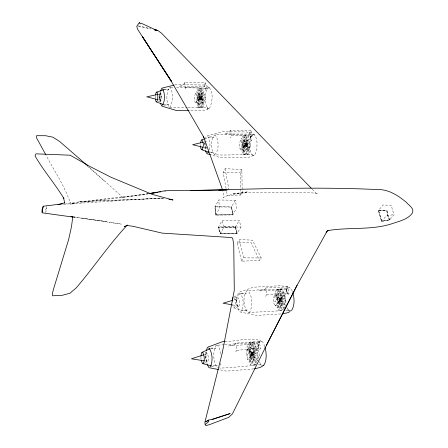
<?xml version="1.0" encoding="UTF-8"?>
<svg xmlns="http://www.w3.org/2000/svg" width="448" height="448" viewBox="0 0 448 448"><rect width="100%" height="100%" fill="white"/><g stroke="black" fill="none" stroke-linecap="round" stroke-linejoin="round"><path stroke-width="0.34" stroke-dasharray="2.24 1.68" d="M158.234 94.371L160.608 94.041L161.129 96.107L160.546 100.134L158.178 99.73M200.928 356.882L201.062 359.442M236.561 300.031L236.51 302.753L237.429 306.169A4.508 1.495 86.8 0 0 239.154 305.598C239.686 303.066 239.781 299.908 238.056 297.83L237.149 298.155L236.505 300.63L237.294 298.9L233.408 300.076M204.831 142.94L205.206 149.632M155.322 95.978L155.305 98.028M206.108 351.753L205.761 357.818L206.114 359.946L207.122 361.273L205.078 360.954M46.872 206.618L45.83 212.251L45.629 210.269L46.732 206.629M160.423 91.79L159.919 97.11L160.311 102.43M205.022 142.789L205.156 147.235L205.722 147.941L206.304 147.426L205.722 147.941L203.756 147.454M209.395 149.822C210.398 145.695 210.263 139.367 207.788 136.612L214.015 137.189L209.485 137.166L205.688 138.454M220.909 363.11L219.464 367.668M247.542 349.054L246.658 352.671L247.234 357.538L248.847 360.018L255.752 359.464L257.471 358.562L259.392 355.488L259.482 353.13L257.813 349.395L254.43 348.527L247.542 349.054L249.234 349.39L250.46 353.478L250.286 358.221L248.847 360.018M205.234 142.089L204.859 143.623L205.156 147.235M274.266 295.574L273.358 299.152L273.941 303.699L275.582 305.827L282.078 305.435L283.69 304.623L285.555 301.627L285.65 299.37L284.054 295.837L282.492 295.288L274.266 295.574L275.99 295.652L277.239 299.365L277.06 303.906L275.582 305.827M205.363 139.188C205.666 137.726 206.343 135.688 208.124 135.61L221.81 131.818L246.193 131.942L251.272 132.804L254.178 134.585L255.746 136.534L257.023 142.061L256.889 148.691L255.399 153.821L254.296 154.98L250.158 156.912L245.689 157.746L220.819 157.752L211.081 154.868M206.517 147.291L205.873 148.658L203.538 149.206M184.57 82.303L183.635 84.666L179.038 86.206L204.848 86.806L204.366 85.187L205.369 82.841L184.57 82.303L185.606 87.584L184.66 89.942M195.625 93.38L194.578 95.878L194.466 100.1L195.367 102.9L201.454 103.012L204.159 101.786C208.102 95.334 201.678 91.958 195.625 93.38L196.823 94.511L197.266 98.431L196.61 102.172L195.367 102.9M205.369 82.841L206.455 88.088L205.447 90.423L204.366 85.187M264.835 346.534L263.312 342.972L261.974 341.365L260.613 341.169L259.353 341.919C256.407 347.603 257.186 354.463 258.776 360.438M230.362 130.306L229.264 132.524L224.526 133.958L250.051 134.098L251.362 140.997L249.766 132.67L250.925 130.469L230.362 130.306L231.549 135.778L230.44 137.99M292.37 291.34L291.138 289.117L289.755 287.851L288.355 287.762C283.438 292.337 284.866 300.608 286.457 306.482M226.078 188.524L223.182 172.407L225.109 168.683L241.875 169.551L242.217 192.578L240.839 195.014L227.282 195.238L226.559 191.201M240.783 140.336L239.574 142.677L239.428 146.894L240.464 149.85L246.484 149.85L249.351 148.77C253.193 142.279 246.954 138.762 240.783 140.336L242.166 141.652L242.665 145.662L241.903 149.313L240.464 149.85M250.925 130.469L252.168 135.901L251.003 138.096L249.766 132.67M215.169 206.5L216.054 214.592L232.988 214.407L231.666 206.724L215.169 206.5L214.889 207.021L215.774 215.113L232.697 214.922L236.667 208.018L235.318 200.273L218.663 199.993L214.995 206.87L215.88 214.962L232.803 214.777L231.482 207.094L214.995 206.87M215.774 215.113L219.57 208.158L218.663 199.993M240.839 195.014L240.391 172.273L241.875 169.551M218.221 227.472L222.079 220.618L239.277 220.388L240.962 227.041L236.897 233.794L220.203 233.772L218.221 227.472L235.245 227.198L235.542 226.688L218.512 226.957L220.489 233.262L237.199 233.29L235.542 226.688M235.318 200.273L231.375 207.245L232.697 214.922M220.203 233.772L224.101 226.962L222.079 220.618M235.351 227.052L218.327 227.321L220.31 233.621L237.003 233.649L235.351 227.052L239.277 220.388M209.815 87.926L208.807 87.455L207.794 87.97C204.613 93.979 204.467 102.026 207.486 108.119L208.482 108.662L207.34 109.161L209.502 108.203C213.59 100.447 214.222 83.944 201.348 85.019L176.702 84.459L174.726 84.963M237.121 243.034L239.266 239.518L252.493 240.178L261.206 257.981L259.56 260.434L241.601 261.19L237.121 243.034L250.986 242.553L259.56 260.434M241.601 261.19L243.74 257.841L239.266 239.518M259.353 341.919L258.972 342.49L260.176 341.774L255.528 342.558L224.862 344.602M287.073 288.747L286.726 289.262L287.946 288.327C274.456 290.074 260.518 289.19 246.932 290.83C242.385 296.587 243.398 306.667 247.694 312.413L269.898 311.539L282.901 310.436M287.605 286.826L265.429 288.002L264.096 289.85L258.776 290.993L286.059 289.498L287.375 293.3L286.205 288.663L287.605 286.826L289.094 293.322L287.683 295.137L286.205 288.663M265.513 296.38L266.851 294.554L265.429 288.002M259.118 341.426L235.486 343.157L234.203 344.893L228.682 345.946L257.734 343.762L259 347.973L257.751 343.146L259.118 341.426L260.579 348.466L259.202 350.168L257.751 343.146M235.581 351.982L236.874 350.269L235.486 343.157M278.18 302.394L275.447 305.866L281.204 298.508L278.46 301.997M160.356 93.901L159.544 96.102L159.807 99.669L159.522 98.073L159.858 94.511L160.356 93.901L160.838 94.506M389.693 219.761L381.769 221.15L378.605 210.291L387.005 210.666L387.985 215.634L389.693 219.761L381.528 221.435L378.37 210.582L383.001 204.982L391.462 205.374L392.465 210.37L394.201 214.519L389.603 219.923L381.679 221.306L378.521 210.454L386.915 210.834L387.895 215.79L389.603 219.923M160.289 100.285L161.106 98.09L161.129 96.107M381.528 221.435L386.221 215.902L394.201 214.519M207.794 87.97L207.396 88.435L208.365 87.942L204.21 88.222L176.523 87.382M248.875 312.592L249.973 311.718C252.711 305.301 252.65 296.475 248.114 290.92L246.932 290.83M224.168 344.658L216.518 345.313L215.471 346.007C212.806 352.946 213.242 361.687 217.269 368.015M206.5 352.884L206.086 353.153C205.027 356.014 205.173 359.604 206.808 362.225L207.676 362.068C208.768 359.201 208.578 355.589 206.948 352.968L202.149 352.419M160.367 92.988L160.031 93.178C159.057 95.62 158.693 98.963 160.283 101.192L160.922 100.419L161.33 98.37L160.989 93.772L160.367 92.988L157.203 92.35M252.028 135.29L253.126 134.742C240.498 135.61 227.618 134.025 214.911 134.781C210.151 139.087 210.526 150.002 214.592 154.773C227.265 155.585 240.128 154.067 252.722 154.991L251.658 154.146L253.142 155.49L254.296 154.98M169.512 107.251L170.346 106.814C173.051 101.013 173.141 93.598 170.57 87.741L169.742 87.298L168.902 87.786C166.275 93.582 166.18 100.89 168.683 106.747L169.512 107.251L187.113 107.744M214.592 154.773C219.402 150.948 219.05 139.104 214.911 134.781M208.404 108.679C202.776 111.955 195.95 110.398 189.784 110.583M234.08 296.789L241.36 293.759L246.243 293.49L239.254 293.255L240.195 293.339C243.774 297.903 243.897 305.088 241.69 310.341L240.811 311.058L247.716 310.016L241.931 310.178L233.845 307.866L232.417 304.746M204.574 354.581L206.539 353.948L205.968 354.777L206.013 358.036L207.094 364.101M203.694 363.289L207.256 362.337M203.84 142.038L205.817 141.562M148.82 193.71C123.245 198.044 97.283 199.59 71.697 203.823L74.967 203.14L71.982 204.053L71.142 205.173C65.503 187.337 54.695 171.612 46.021 155.154M158.306 101.494L160.283 101.192M211.355 366.587L217.19 365.596L211.126 365.809M148.786 193.788L65.604 203.487M147.918 193.726L126.174 196.941L121.878 197.21L123.038 197.618L88.071 166.191M255.534 365.165L240.789 366.722L219.761 368.206M210.308 152.662L213.774 152.359L210.543 152.359M253.887 368.894L226.57 371.123L219.212 369.667M224.862 341.242C236.958 341.986 250.415 336.045 261.974 341.365M210.56 348.533L215.762 348.146L210.521 348.085M236.874 350.269L260.579 348.466M63.526 204.277L148.456 198.727L160.776 198.055L163.492 198.486M160.776 198.055L147.498 198.985L78.814 201.639L164.741 198.195M164.259 105.129L168.672 104.826L164.097 104.748M238.364 306.74L234.399 307.726C236.566 304.948 236.006 300.087 234.041 297.321L237.871 297.842M280.79 313.942L256.564 315.42L239.893 311.92C236.057 306.634 235.15 297.528 239.21 292.23L253.439 287.213L280.112 285.757L286.894 286.474L289.755 287.851M266.851 294.554L289.094 293.322M258.216 364.93L261.559 364.806L260.288 364.538L261.47 365.249L258.95 361.11M164.282 191.559L165.682 191.526M285.639 310.201L289.408 310.139L288.103 309.971L288.764 310.167M223.182 172.407L240.391 172.273M224.101 226.962L240.962 227.041M231.549 135.778L252.168 135.901M243.74 257.841L261.206 257.981M170.419 87.304L173.813 87.349M164.259 89.578L168.846 89.684L163.806 89.135M185.606 87.584L206.455 88.088M187.79 107.761L203.918 107.71L208.057 108.158L207.105 107.643L207.486 108.119M378.37 210.582L386.764 210.958L387.744 215.919L389.452 220.046M290.147 310.8L289.212 310.677L287.459 308.918L287.846 309.361L286.642 307.087M73.612 216.854L106.999 221.637L73.08 217.09M82.247 218.26L121.229 224.106L108.959 222.258M216.518 345.313L217.644 345.509L218.758 347.043L219.778 349.345L220.78 354.312M232.708 304.914L237.53 305.766L236.858 304.696L237.014 305.284M138.337 26.029L150.942 28.98M138.376 25.872L150.321 28.678M73.539 216.961L74.838 217.23L72.447 216.362M283.612 310.027L281.26 308.756L279.356 300.238L281.708 301.543L283.466 309.378M254.694 135.072L253.562 134.249L252.414 134.82L250.998 136.438L251.328 136.03C249.189 141.87 248.685 149.156 252.022 154.605M256.973 363.429L254.044 361.178L251.294 353.735L254.212 355.998L256.743 362.807M284.816 308.487L282.134 306.146L279.322 299.46L281.999 301.806L284.558 307.882M87.455 166.152L105.246 181.843M312.155 189.179L315.997 193.166L317.85 193.486L305.497 192.209L247.766 192.646L232.372 193.978L247.974 191.817L231.722 194.589L225.506 196.207L223.25 197.534L224.196 196.801L222.835 191.083M205.99 140.974L206.343 141.546M235.245 227.198L236.897 233.794M225.109 168.683L229.264 191.593M200.34 144.508L200.357 145.544M199.618 88.547L199.332 96.992L201.645 96.684L201.93 88.273L199.618 88.547M244.961 135.638L244.597 144.054L246.725 143.534L247.089 135.15L244.961 135.638M198.262 99.019L197.887 107.408L202.16 107.834L202.541 99.434L198.262 99.019M243.354 145.919L242.9 154.28L247.29 154.801L247.744 146.429L243.354 145.919M250.589 342.938L249.934 351.926L254.985 353.17L255.651 344.165L250.589 342.938M278.622 289.257L277.934 297.931L282.794 299.001L283.494 290.31L278.622 289.257M251.048 356.037L250.286 365.002L252.706 363.087L253.467 354.161L251.048 356.037M279.065 301.683L278.275 310.341L280.442 308.784L281.232 300.166L279.065 301.683M200.682 90.434L199.399 97.81L201.863 96.186L203.151 88.827L200.682 90.434M198.195 98.207L196.84 105.476L200.95 107.212L202.322 99.938L198.195 98.207M246.182 137.698L244.67 144.883L246.971 143.063L248.494 135.895L246.182 137.698M243.275 145.096L241.696 152.18L245.896 153.989L247.498 146.899L243.275 145.096M252.106 344.848L250.214 351.618L255.058 354.116L256.978 347.351L252.106 344.848M280.174 290.858L278.225 297.601L282.862 299.891L284.844 293.154L280.174 290.858M250.762 356.334L248.786 363.014L251.418 359.895L253.4 353.226L250.762 356.334M278.774 302.014L276.741 308.666L279.126 305.922L281.17 299.281L278.774 302.014M201.522 93.71L199.377 98.655L202.132 96.023L204.294 91.067L201.522 93.71M198.223 97.334L196.028 102.206L199.825 104.972L202.048 100.122L198.223 97.334M247.128 141.092L244.636 145.729L247.285 142.94L249.782 138.298L247.128 141.092M243.314 144.228L240.789 148.792L244.619 151.592L247.178 147.045L243.314 144.228M281.512 293.625L278.55 297.59L282.817 300.692L285.813 296.755L281.512 293.625M253.422 347.934L250.538 351.652L255.013 354.945L257.936 351.249L253.422 347.934M250.477 356.07L247.509 359.906L253.434 352.419L250.477 356.07M250.286 351.282L246.786 355.382L250.124 355.83L253.646 351.691L250.286 351.282M277.978 297.875L274.702 301.683L278.124 301.627L281.422 297.786L277.978 297.875M247.531 143.114L244.479 146.373L247.279 144.665L250.348 141.378L247.531 143.114M202.345 96.158L199.237 99.322L204.775 94.046L202.345 96.158M247.755 143.595L244.25 146.843L247.044 148.512L250.578 145.236L247.755 143.595M202.541 96.606L199.041 99.82L201.449 101.097L204.977 97.854L202.541 96.606M250.656 346.982L246.607 350.678L249.855 355.062L253.943 351.327L250.656 346.982M278.365 293.726L274.518 297.226L277.85 300.933L281.725 297.399L278.365 293.726M198.352 96.69L195.905 98.762L199.371 102.01L201.846 99.966L198.352 96.69M202.664 97.244L198.817 100.027L200.861 104.328L204.736 101.528L202.664 97.244M247.895 144.256L243.992 147.022L246.361 151.67L250.292 148.882L247.895 144.256M279.143 290.814L274.842 293.586L277.693 300.149L282.022 297.366L279.143 290.814M251.401 344.058L246.904 346.92L249.698 354.217L254.229 351.338L251.401 344.058M243.466 143.595L240.632 145.298L244.087 148.529L246.943 146.854L243.466 143.595M202.703 98.084L198.565 99.926L199.864 106.82L204.019 104.978L202.703 98.084M247.94 145.102L243.706 146.882L245.202 154.011L249.458 152.236L247.94 145.102M280.319 289.223L275.688 290.982L277.654 299.376L282.313 297.623L280.319 289.223M252.549 342.563L247.727 344.316L249.665 353.399L254.514 351.652L252.549 342.563M254.167 364.801L251.765 365.316L251.238 355.449L253.641 354.984L254.167 364.801M202.658 98.784L198.386 99.59L198.873 107.733L203.151 106.943L202.658 98.784M247.884 145.796L243.499 146.513L244.054 154.773L248.45 154.073L247.884 145.796M281.943 310.201L279.793 310.419L279.266 301.101L281.411 300.927L281.943 310.201M281.982 288.96L277.116 289.262L277.743 298.519L282.61 298.239L281.982 288.96M254.173 342.524L249.122 342.72L249.749 352.514L254.806 352.341L254.173 342.524M282.274 297.875L278.874 297.965L282.61 301.409L286.037 301.353L282.274 297.875M254.162 352.531L250.852 352.1L254.811 355.667L258.149 356.138L254.162 352.531M246.585 144.2L244.446 143.427L243.796 135.173L245.935 135.979L246.585 144.2M255.802 364.868L253.193 363.787L251.328 354.558L253.932 355.678L255.802 364.868M201.533 97.367L199.203 96.387L198.621 88.25L200.95 89.264L201.533 97.367M198.548 96.18L196.09 94.954L199.17 98.274L201.65 99.529L198.548 96.18M243.69 143.119L240.856 141.506L243.869 144.754L246.719 146.384L243.69 143.119M246.529 144.894L244.238 143.063L242.659 135.996L244.95 137.85L246.529 144.894M201.482 98.067L199.018 96.051L197.641 89.225L200.099 91.258L201.482 98.067M257.762 360.528L254.346 357.33L251.121 352.862L254.514 356.037L257.762 360.528M282.307 301.801L279.149 298.648L285.634 305.586L282.307 301.801M246.579 145.734L243.947 142.929L241.522 138.376L244.143 141.17L246.579 145.734M201.527 98.896L198.772 95.962L196.661 91.745L199.405 94.674L201.527 98.896"/><path stroke-width="0.67" d="M200.934 356.188L201.628 352.514L209.961 348.796M232.221 301.106L232.954 297.489M136.825 26.169L137.43 29.014L171.377 81.138L142.341 36.585L171.601 81.883L203.913 137.435L203.482 136.461L222.527 189.812M155.417 95.004L156.201 92.249L163.626 89.785M200.407 142.979L201.426 140L204.422 138.88M206.371 350.56L207.351 347.592L208.281 346.965L223.479 341.342L224.862 341.242M160.608 91.123L161.65 88.469L162.394 88.026L174.065 85.131M297.13 285.124L266.162 345.906L232.434 413.885L228.654 417.396L209.317 424.693L205.94 425.6L205.078 424.514L204.91 422.201L222.264 352.934L234.282 290.338L233.75 244.765L232.674 238.129L231.431 237.541L162.154 233.117L132.81 226.257L126.806 225.495L124.499 226.761M266.274 345.643L297.388 284.726L326.922 231.459L326.15 232.652L328.149 230.362L327.617 230.636C349.339 226.85 372.322 230.636 393.372 223.255C400.322 220.92 408.19 219.178 412.614 212.744C414.159 207.995 408.694 205.29 406.213 202.233C398.104 195.53 388.573 189.23 377.614 189.56C315.314 186.648 252.907 188.983 190.596 190.63M137.049 25.939L139.423 22.4L139.446 23.117L140.65 23.901M208.841 151.631L207.542 152.902M205.559 424.273L208.818 421.473L208.454 420.101L212.139 419.294L230.126 413.566L212.089 419.563M127.333 224.991C108.926 244.67 93.783 267.422 76.216 287.89L69.899 293.266L62.171 295.333L52.562 295.786L52.265 294.011L53.67 288.613L68.617 239.624L71.478 226.705L72.486 219.162L72.447 216.362M290.618 310.862L291.922 309.926C294.885 304.713 294.375 298.144 292.746 292.566M203.022 363.474L203.504 363.16C204.764 359.806 204.546 355.594 202.664 352.526L202.149 352.419M263.57 365.478L260.322 367.405L254.57 368.838M290.046 311.466L288.271 312.57L282.867 313.818M124.494 226.727L125.63 226.033M156.503 101.802L156.884 101.584C158.122 98.778 158.144 95.273 156.979 92.439L156.604 92.221M205.352 421.826L208.454 420.101M262.836 365.54L264.118 364.857C267.053 359.464 266.403 352.85 264.986 347.099M203.913 354.794L191.436 358.803L204.394 360.847M206.629 421.322L208.359 420.784M232.764 300.272L223.059 303.218L232.019 304.797M57.994 204.68L64.73 202.798M203.179 142.195L192.634 144.715L203.106 147.297M158.234 94.371L146.77 96.818L158.178 99.73M210.062 366.811L210.672 366.33C212.878 360.634 212.492 353.405 209.216 348.219L208.555 348.062M202.938 149.318L201.751 149.542C204.036 147.319 203.739 142.363 201.891 139.95M149.492 193.586L165.049 190.73L227.147 189.963L218.77 190.176M149.458 193.682L156.156 192.59M149.274 193.525L158.11 192.214M159.466 192.018L160.826 191.817M43.047 206.231L62.306 203.879M162.372 105.258L162.831 104.916C165.082 100.15 164.87 94.164 162.999 89.337L162.546 88.995M201.303 190.618L209.686 190.406M189.084 110.572L175.818 110.342L162.198 106.221L161.465 105.734L160.479 103.096M42.101 212.811L73.08 217.09M168.924 199.343L170.285 199.562M171.64 199.774L173.001 199.993L152.253 194.376L110.925 177.218L90.059 166.55L70.14 155.198L35.93 153.843L35.073 155.921C43.546 170.811 55.059 183.809 63.89 198.526L63.588 197.87L64.742 203.241M72.946 216.748L70.952 216.423L72.895 216.826M218.546 369.533L208.958 367.679L207.312 364.638M154.157 29.652L157.489 30.436L154.168 29.646M154.392 29.663L157.78 30.481L161.526 33.18L311.192 188.182M154.963 29.977L156.974 30.475L140.874 23.061M211.333 365.859L202.502 363.574L201.141 360.03M210.431 154.672L207.362 153.866L206.506 153.25L205.475 150.73M208.622 152.141L201.746 149.75L200.872 148.641L200.362 146.059M163.464 104.518L156.503 102.01L155.758 101.041L155.372 99.008M87.55 165.732L59.612 141.445L52.864 137.172L45.713 135.733L36.579 135.694L36.478 137.704L45.679 154.549M43.142 206.668L42.09 212.374L42.095 209.513L43.142 206.668"/></g></svg>
